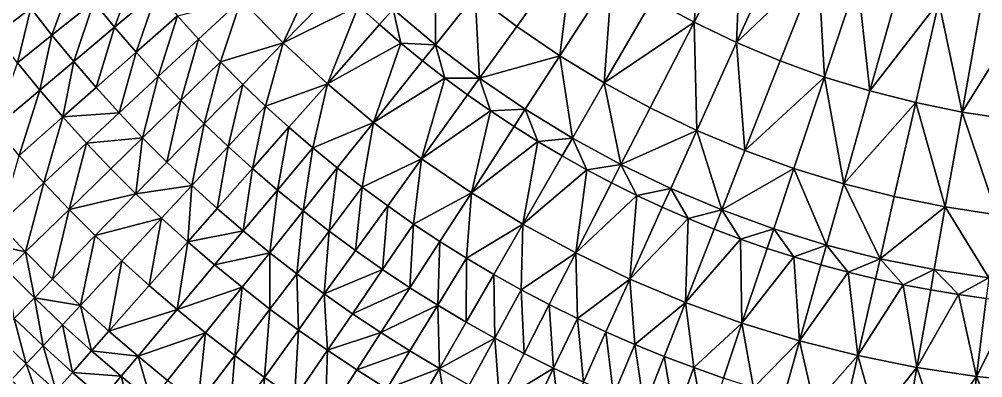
# Model space of a CAD drawing. Header units: millimetres. Extents: x -3750 to 5350, y -3750 to 3750.
# Drawn here: x -1618 to -210, y -1753 to -1229 of the extents above; entities that cross this region are included whole.
import ezdxf

# ---------------------------------------------------------------- set-up
doc = ezdxf.new("R2010")
doc.units = ezdxf.units.MM
doc.header["$MEASUREMENT"] = 0
doc.layers.add('MESH_3D', color=2, linetype='CONTINUOUS')

msp = doc.modelspace()

# ---------------------------------------------------------------- linework, layer by layer
at = {"layer": 'MESH_3D'}
for points in [[(925.3, 3634, 32500), (-2410.5, 2872.7, 32500), (3378.6, -1627.1, 32500)], [(3378.6, -1627.1, 32500), (-2410.5, 2872.7, 32500), (-1955.4, -3199.8, 32500)], [(-632.3, -1233.3, -1040.3), (-692.9, -1200.2, -1040.3), (-617.4, -1069.4, -1086.9)], [(-632.3, -1233.3, -1040.3), (-617.4, -1069.4, -1086.9), (-563.4, -1098.9, -1086.9)], [(-570, -1263.2, -1040.3), (-632.3, -1233.3, -1040.3), (-563.4, -1098.9, -1086.9)], [(-570, -1263.2, -1040.3), (-563.4, -1098.9, -1086.9), (-507.9, -1125.6, -1086.9)], [(-891.3, -1239.7, -989.8), (-952, -1193.7, -989.8), (-809, -1125.3, -1040.3)], [(-828.4, -1282.6, -989.8), (-891.3, -1239.7, -989.8), (-809, -1125.3, -1040.3)], [(-828.4, -1282.6, -989.8), (-809, -1125.3, -1040.3), (-751.9, -1164.2, -1040.3)], [(-570, -1263.2, -1040.3), (-507.9, -1125.6, -1086.9), (-451.1, -1149.5, -1086.9)], [(-1478.8, -1240.8, -794.3), (-1509.2, -1203.6, -794.3), (-1446.4, -1153.5, -840.8)], [(-1478.8, -1240.8, -794.3), (-1446.4, -1153.5, -840.8), (-1417.2, -1189.2, -840.8)], [(-1232.4, -1263.6, -885.2), (-1293.9, -1200.6, -885.2), (-1181.2, -1152.1, -939.1)], [(-1232.4, -1263.6, -885.2), (-1181.2, -1152.1, -939.1), (-1152.1, -1181.2, -939.1)], [(-1009.9, -1266.4, -952.1), (-1071.8, -1214.5, -952.1), (-1010.3, -1144.8, -989.8)], [(-1009.9, -1266.4, -952.1), (-1010.3, -1144.8, -989.8), (-952, -1193.7, -989.8)], [(-506.3, -1290.1, -1040.3), (-570, -1263.2, -1040.3), (-451.1, -1149.5, -1086.9)], [(-441.4, -1313.7, -1040.3), (-506.3, -1290.1, -1040.3), (-451.1, -1149.5, -1086.9)], [(-441.4, -1313.7, -1040.3), (-451.1, -1149.5, -1086.9), (-393.3, -1170.6, -1086.9)], [(-1570.4, -1252.3, -744.3), (-1601.1, -1212.8, -744.3), (-1538.8, -1165.6, -794.3)], [(-1570.4, -1252.3, -744.3), (-1538.8, -1165.6, -794.3), (-1509.2, -1203.6, -794.3)], [(-763.4, -1322.3, -989.8), (-828.4, -1282.6, -989.8), (-751.9, -1164.2, -1040.3)], [(-763.4, -1322.3, -989.8), (-751.9, -1164.2, -1040.3), (-692.9, -1200.2, -1040.3)], [(-1232.4, -1263.6, -885.2), (-1152.1, -1181.2, -939.1), (-1122.3, -1209.5, -939.1)], [(-375.4, -1334.1, -1040.3), (-441.4, -1313.7, -1040.3), (-393.3, -1170.6, -1086.9)], [(-375.4, -1334.1, -1040.3), (-393.3, -1170.6, -1086.9), (-334.4, -1188.7, -1086.9)], [(-1447.4, -1277.3, -794.3), (-1478.8, -1240.8, -794.3), (-1417.2, -1189.2, -840.8)], [(-1447.4, -1277.3, -794.3), (-1417.2, -1189.2, -840.8), (-1387.1, -1224.1, -840.8)], [(-945.5, -1315.2, -952.1), (-1009.9, -1266.4, -952.1), (-952, -1193.7, -989.8)], [(-945.5, -1315.2, -952.1), (-952, -1193.7, -989.8), (-891.3, -1239.7, -989.8)], [(-375.4, -1334.1, -1040.3), (-334.4, -1188.7, -1086.9), (-274.8, -1203.9, -1086.9)], [(-1652.8, -1251.9, -698.4), (-1683.5, -1210.3, -698.4), (-1601.1, -1212.8, -744.3)], [(-1538.7, -1291.1, -744.3), (-1570.4, -1252.3, -744.3), (-1509.2, -1203.6, -794.3)], [(-1538.7, -1291.1, -744.3), (-1509.2, -1203.6, -794.3), (-1478.8, -1240.8, -794.3)], [(-1293.9, -1200.6, -885.2), (-1356.1, -1258.3, -840.8), (-1387.1, -1224.1, -840.8)], [(-1293.9, -1200.6, -885.2), (-1324.4, -1291.7, -840.8), (-1356.1, -1258.3, -840.8)], [(-1232.4, -1263.6, -885.2), (-1324.4, -1291.7, -840.8), (-1293.9, -1200.6, -885.2)], [(-1167.9, -1323.4, -885.2), (-1232.4, -1263.6, -885.2), (-1122.3, -1209.5, -939.1)], [(-1167.9, -1323.4, -885.2), (-1122.3, -1209.5, -939.1), (-1091.8, -1237.1, -939.1)], [(-1071.8, -1214.5, -952.1), (-1091.8, -1237.1, -939.1), (-1122.3, -1209.5, -939.1)], [(-763.4, -1322.3, -989.8), (-692.9, -1200.2, -1040.3), (-632.3, -1233.3, -1040.3)], [(-308.4, -1351.1, -1040.3), (-375.4, -1334.1, -1040.3), (-274.8, -1203.9, -1086.9)], [(-240.7, -1364.8, -1040.3), (-308.4, -1351.1, -1040.3), (-274.8, -1203.9, -1086.9)], [(-240.7, -1364.8, -1040.3), (-274.8, -1203.9, -1086.9), (-214.4, -1216.1, -1086.9)], [(-1621, -1292.7, -698.4), (-1652.8, -1251.9, -698.4), (-1601.1, -1212.8, -744.3)], [(-1621, -1292.7, -698.4), (-1601.1, -1212.8, -744.3), (-1570.4, -1252.3, -744.3)], [(-1415.1, -1313, -794.3), (-1447.4, -1277.3, -794.3), (-1387.1, -1224.1, -840.8)], [(-1415.1, -1313, -794.3), (-1387.1, -1224.1, -840.8), (-1356.1, -1258.3, -840.8)], [(-1071.8, -1214.5, -952.1), (-1060.6, -1264, -939.1), (-1091.8, -1237.1, -939.1)], [(-1009.9, -1266.4, -952.1), (-1060.6, -1264, -939.1), (-1071.8, -1214.5, -952.1)], [(-240.7, -1364.8, -1040.3), (-214.4, -1216.1, -1086.9), (-153.5, -1225.3, -1086.9)], [(-1167.9, -1323.4, -885.2), (-1091.8, -1237.1, -939.1), (-1060.6, -1264, -939.1)], [(-696.6, -1358.7, -989.8), (-763.4, -1322.3, -989.8), (-632.3, -1233.3, -1040.3)], [(-628, -1391.7, -989.8), (-696.6, -1358.7, -989.8), (-632.3, -1233.3, -1040.3)], [(-628, -1391.7, -989.8), (-632.3, -1233.3, -1040.3), (-570, -1263.2, -1040.3)], [(-172.3, -1375.1, -1040.3), (-240.7, -1364.8, -1040.3), (-153.5, -1225.3, -1086.9)], [(-1588.3, -1332.7, -698.4), (-1621, -1292.7, -698.4), (-1570.4, -1252.3, -744.3)], [(-1588.3, -1332.7, -698.4), (-1570.4, -1252.3, -744.3), (-1538.7, -1291.1, -744.3)], [(-1506, -1329, -744.3), (-1538.7, -1291.1, -744.3), (-1478.8, -1240.8, -794.3)], [(-1506, -1329, -744.3), (-1478.8, -1240.8, -794.3), (-1447.4, -1277.3, -794.3)], [(-945.5, -1315.2, -952.1), (-891.3, -1239.7, -989.8), (-828.4, -1282.6, -989.8)], [(-1381.9, -1347.9, -794.3), (-1415.1, -1313, -794.3), (-1356.1, -1258.3, -840.8)], [(-1381.9, -1347.9, -794.3), (-1356.1, -1258.3, -840.8), (-1324.4, -1291.7, -840.8)], [(-1232.4, -1263.6, -885.2), (-1291.7, -1324.4, -840.8), (-1324.4, -1291.7, -840.8)], [(-1232.4, -1263.6, -885.2), (-1258.3, -1356.1, -840.8), (-1291.7, -1324.4, -840.8)], [(-1167.9, -1323.4, -885.2), (-1258.3, -1356.1, -840.8), (-1232.4, -1263.6, -885.2)], [(-1100.5, -1380, -885.2), (-1167.9, -1323.4, -885.2), (-1060.6, -1264, -939.1)], [(-1100.5, -1380, -885.2), (-1060.6, -1264, -939.1), (-1028.8, -1290, -939.1)], [(-1009.9, -1266.4, -952.1), (-1028.8, -1290, -939.1), (-1060.6, -1264, -939.1)], [(-1009.9, -1266.4, -952.1), (-996.3, -1315.3, -939.1), (-1028.8, -1290, -939.1)], [(-945.5, -1315.2, -952.1), (-996.3, -1315.3, -939.1), (-1009.9, -1266.4, -952.1)], [(-557.8, -1421.3, -989.8), (-628, -1391.7, -989.8), (-570, -1263.2, -1040.3)], [(-557.8, -1421.3, -989.8), (-570, -1263.2, -1040.3), (-506.3, -1290.1, -1040.3)], [(-1472.4, -1366.2, -744.3), (-1506, -1329, -744.3), (-1447.4, -1277.3, -794.3)], [(-1472.4, -1366.2, -744.3), (-1447.4, -1277.3, -794.3), (-1415.1, -1313, -794.3)], [(-1653.6, -1387.6, -630.5), (-1621, -1292.7, -698.4), (-1588.3, -1332.7, -698.4)], [(-1554.6, -1371.9, -698.4), (-1588.3, -1332.7, -698.4), (-1538.7, -1291.1, -744.3)], [(-1554.6, -1371.9, -698.4), (-1538.7, -1291.1, -744.3), (-1506, -1329, -744.3)], [(-1347.9, -1381.9, -794.3), (-1381.9, -1347.9, -794.3), (-1324.4, -1291.7, -840.8)], [(-1347.9, -1381.9, -794.3), (-1324.4, -1291.7, -840.8), (-1291.7, -1324.4, -840.8)], [(-1100.5, -1380, -885.2), (-1028.8, -1290, -939.1), (-996.3, -1315.3, -939.1)], [(-878.8, -1360.7, -952.1), (-945.5, -1315.2, -952.1), (-828.4, -1282.6, -989.8)], [(-809.9, -1402.8, -952.1), (-878.8, -1360.7, -952.1), (-828.4, -1282.6, -989.8)], [(-809.9, -1402.8, -952.1), (-828.4, -1282.6, -989.8), (-763.4, -1322.3, -989.8)], [(-557.8, -1421.3, -989.8), (-506.3, -1290.1, -1040.3), (-441.4, -1313.7, -1040.3)], [(-1437.9, -1402.5, -744.3), (-1472.4, -1366.2, -744.3), (-1415.1, -1313, -794.3)], [(-1437.9, -1402.5, -744.3), (-1415.1, -1313, -794.3), (-1381.9, -1347.9, -794.3)], [(-1030.4, -1433.1, -885.2), (-1100.5, -1380, -885.2), (-996.3, -1315.3, -939.1)], [(-1030.4, -1433.1, -885.2), (-996.3, -1315.3, -939.1), (-963.2, -1339.7, -939.1)], [(-945.5, -1315.2, -952.1), (-963.2, -1339.7, -939.1), (-996.3, -1315.3, -939.1)], [(-945.5, -1315.2, -952.1), (-929.5, -1363.3, -939.1), (-963.2, -1339.7, -939.1)], [(-878.8, -1360.7, -952.1), (-929.5, -1363.3, -939.1), (-945.5, -1315.2, -952.1)], [(-739, -1441.4, -952.1), (-809.9, -1402.8, -952.1), (-763.4, -1322.3, -989.8)], [(-739, -1441.4, -952.1), (-763.4, -1322.3, -989.8), (-696.6, -1358.7, -989.8)], [(-486.3, -1447.3, -989.8), (-557.8, -1421.3, -989.8), (-441.4, -1313.7, -1040.3)], [(-413.5, -1469.8, -989.8), (-486.3, -1447.3, -989.8), (-441.4, -1313.7, -1040.3)], [(-413.5, -1469.8, -989.8), (-441.4, -1313.7, -1040.3), (-375.4, -1334.1, -1040.3)], [(-1618.5, -1428.4, -630.5), (-1653.6, -1387.6, -630.5), (-1588.3, -1332.7, -698.4)], [(-1618.5, -1428.4, -630.5), (-1588.3, -1332.7, -698.4), (-1554.6, -1371.9, -698.4)], [(-1554.6, -1371.9, -698.4), (-1506, -1329, -744.3), (-1472.4, -1366.2, -744.3)], [(-1313, -1415.1, -794.3), (-1347.9, -1381.9, -794.3), (-1291.7, -1324.4, -840.8)], [(-1313, -1415.1, -794.3), (-1291.7, -1324.4, -840.8), (-1258.3, -1356.1, -840.8)], [(-1167.9, -1323.4, -885.2), (-1224.1, -1387.1, -840.8), (-1258.3, -1356.1, -840.8)], [(-1167.9, -1323.4, -885.2), (-1189.2, -1417.2, -840.8), (-1224.1, -1387.1, -840.8)], [(-1100.5, -1380, -885.2), (-1189.2, -1417.2, -840.8), (-1167.9, -1323.4, -885.2)], [(-413.5, -1469.8, -989.8), (-375.4, -1334.1, -1040.3), (-308.4, -1351.1, -1040.3)], [(-1402.5, -1437.9, -744.3), (-1437.9, -1402.5, -744.3), (-1381.9, -1347.9, -794.3)], [(-1402.5, -1437.9, -744.3), (-1381.9, -1347.9, -794.3), (-1347.9, -1381.9, -794.3)], [(-1030.4, -1433.1, -885.2), (-963.2, -1339.7, -939.1), (-929.5, -1363.3, -939.1)], [(-339.7, -1488.5, -989.8), (-413.5, -1469.8, -989.8), (-308.4, -1351.1, -1040.3)], [(-265.1, -1503.6, -989.8), (-339.7, -1488.5, -989.8), (-308.4, -1351.1, -1040.3)], [(-265.1, -1503.6, -989.8), (-308.4, -1351.1, -1040.3), (-240.7, -1364.8, -1040.3)], [(-1277.3, -1447.4, -794.3), (-1313, -1415.1, -794.3), (-1258.3, -1356.1, -840.8)], [(-1277.3, -1447.4, -794.3), (-1258.3, -1356.1, -840.8), (-1224.1, -1387.1, -840.8)], [(-957.6, -1482.7, -885.2), (-1030.4, -1433.1, -885.2), (-929.5, -1363.3, -939.1)], [(-957.6, -1482.7, -885.2), (-929.5, -1363.3, -939.1), (-895.2, -1386, -939.1)], [(-878.8, -1360.7, -952.1), (-895.2, -1386, -939.1), (-929.5, -1363.3, -939.1)], [(-878.8, -1360.7, -952.1), (-860.4, -1407.9, -939.1), (-895.2, -1386, -939.1)], [(-809.9, -1402.8, -952.1), (-860.4, -1407.9, -939.1), (-878.8, -1360.7, -952.1)], [(-739, -1441.4, -952.1), (-696.6, -1358.7, -989.8), (-628, -1391.7, -989.8)], [(-189.9, -1515, -989.8), (-265.1, -1503.6, -989.8), (-240.7, -1364.8, -1040.3)], [(-189.9, -1515, -989.8), (-240.7, -1364.8, -1040.3), (-172.3, -1375.1, -1040.3)], [(-1582.4, -1468.3, -630.5), (-1618.5, -1428.4, -630.5), (-1554.6, -1371.9, -698.4)], [(-1582.4, -1468.3, -630.5), (-1554.6, -1371.9, -698.4), (-1519.9, -1410.3, -698.4)], [(-1519.9, -1410.3, -698.4), (-1554.6, -1371.9, -698.4), (-1472.4, -1366.2, -744.3)], [(-1519.9, -1410.3, -698.4), (-1472.4, -1366.2, -744.3), (-1437.9, -1402.5, -744.3)], [(-1366.2, -1472.4, -744.3), (-1402.5, -1437.9, -744.3), (-1347.9, -1381.9, -794.3)], [(-1366.2, -1472.4, -744.3), (-1347.9, -1381.9, -794.3), (-1313, -1415.1, -794.3)], [(-1240.8, -1478.8, -794.3), (-1277.3, -1447.4, -794.3), (-1224.1, -1387.1, -840.8)], [(-1240.8, -1478.8, -794.3), (-1224.1, -1387.1, -840.8), (-1189.2, -1417.2, -840.8)], [(-1100.5, -1380, -885.2), (-1153.5, -1446.4, -840.8), (-1189.2, -1417.2, -840.8)], [(-1100.5, -1380, -885.2), (-1117, -1474.7, -840.8), (-1153.5, -1446.4, -840.8)], [(-1030.4, -1433.1, -885.2), (-1117, -1474.7, -840.8), (-1100.5, -1380, -885.2)], [(-957.6, -1482.7, -885.2), (-895.2, -1386, -939.1), (-860.4, -1407.9, -939.1)], [(-666.2, -1476.4, -952.1), (-739, -1441.4, -952.1), (-628, -1391.7, -989.8)], [(-591.8, -1507.8, -952.1), (-666.2, -1476.4, -952.1), (-628, -1391.7, -989.8)], [(-591.8, -1507.8, -952.1), (-628, -1391.7, -989.8), (-557.8, -1421.3, -989.8)], [(-1484.3, -1447.7, -698.4), (-1519.9, -1410.3, -698.4), (-1437.9, -1402.5, -744.3)], [(-1447.7, -1484.3, -698.4), (-1484.3, -1447.7, -698.4), (-1437.9, -1402.5, -744.3)], [(-1447.7, -1484.3, -698.4), (-1437.9, -1402.5, -744.3), (-1402.5, -1437.9, -744.3)], [(-809.9, -1402.8, -952.1), (-825, -1428.9, -939.1), (-860.4, -1407.9, -939.1)], [(-809.9, -1402.8, -952.1), (-789.1, -1449.1, -939.1), (-825, -1428.9, -939.1)], [(-739, -1441.4, -952.1), (-789.1, -1449.1, -939.1), (-809.9, -1402.8, -952.1)], [(-1545.3, -1507.3, -630.5), (-1582.4, -1468.3, -630.5), (-1519.9, -1410.3, -698.4)], [(-1545.3, -1507.3, -630.5), (-1519.9, -1410.3, -698.4), (-1484.3, -1447.7, -698.4)], [(-1329, -1506, -744.3), (-1366.2, -1472.4, -744.3), (-1313, -1415.1, -794.3)], [(-1329, -1506, -744.3), (-1313, -1415.1, -794.3), (-1277.3, -1447.4, -794.3)], [(-1203.6, -1509.2, -794.3), (-1240.8, -1478.8, -794.3), (-1189.2, -1417.2, -840.8)], [(-1203.6, -1509.2, -794.3), (-1189.2, -1417.2, -840.8), (-1153.5, -1446.4, -840.8)], [(-882.5, -1528.6, -885.2), (-957.6, -1482.7, -885.2), (-860.4, -1407.9, -939.1)], [(-882.5, -1528.6, -885.2), (-860.4, -1407.9, -939.1), (-825, -1428.9, -939.1)], [(-591.8, -1507.8, -952.1), (-557.8, -1421.3, -989.8), (-486.3, -1447.3, -989.8)], [(-1647.6, -1528.8, -547.3), (-1618.5, -1428.4, -630.5), (-1582.4, -1468.3, -630.5)], [(-1030.4, -1433.1, -885.2), (-1079.9, -1502.1, -840.8), (-1117, -1474.7, -840.8)], [(-1030.4, -1433.1, -885.2), (-1042.1, -1528.5, -840.8), (-1079.9, -1502.1, -840.8)], [(-957.6, -1482.7, -885.2), (-1042.1, -1528.5, -840.8), (-1030.4, -1433.1, -885.2)], [(-882.5, -1528.6, -885.2), (-825, -1428.9, -939.1), (-789.1, -1449.1, -939.1)], [(-1545.3, -1507.3, -630.5), (-1484.3, -1447.7, -698.4), (-1447.7, -1484.3, -698.4)], [(-1447.7, -1484.3, -698.4), (-1402.5, -1437.9, -744.3), (-1366.2, -1472.4, -744.3)], [(-1291.1, -1538.7, -744.3), (-1329, -1506, -744.3), (-1277.3, -1447.4, -794.3)], [(-1291.1, -1538.7, -744.3), (-1277.3, -1447.4, -794.3), (-1240.8, -1478.8, -794.3)], [(-1165.6, -1538.8, -794.3), (-1203.6, -1509.2, -794.3), (-1153.5, -1446.4, -840.8)], [(-1165.6, -1538.8, -794.3), (-1153.5, -1446.4, -840.8), (-1117, -1474.7, -840.8)], [(-805.2, -1570.7, -885.2), (-882.5, -1528.6, -885.2), (-789.1, -1449.1, -939.1)], [(-805.2, -1570.7, -885.2), (-789.1, -1449.1, -939.1), (-752.7, -1468.3, -939.1)], [(-739, -1441.4, -952.1), (-752.7, -1468.3, -939.1), (-789.1, -1449.1, -939.1)], [(-739, -1441.4, -952.1), (-715.9, -1486.6, -939.1), (-752.7, -1468.3, -939.1)], [(-666.2, -1476.4, -952.1), (-715.9, -1486.6, -939.1), (-739, -1441.4, -952.1)], [(-515.9, -1535.4, -952.1), (-591.8, -1507.8, -952.1), (-486.3, -1447.3, -989.8)], [(-438.7, -1559.2, -952.1), (-515.9, -1535.4, -952.1), (-486.3, -1447.3, -989.8)], [(-438.7, -1559.2, -952.1), (-486.3, -1447.3, -989.8), (-413.5, -1469.8, -989.8)], [(-1609, -1569.4, -547.3), (-1647.6, -1528.8, -547.3), (-1582.4, -1468.3, -630.5)], [(-1609, -1569.4, -547.3), (-1582.4, -1468.3, -630.5), (-1545.3, -1507.3, -630.5)], [(-1410.3, -1519.9, -698.4), (-1447.7, -1484.3, -698.4), (-1366.2, -1472.4, -744.3)], [(-1371.9, -1554.6, -698.4), (-1410.3, -1519.9, -698.4), (-1366.2, -1472.4, -744.3)], [(-1371.9, -1554.6, -698.4), (-1366.2, -1472.4, -744.3), (-1329, -1506, -744.3)], [(-1126.8, -1567.3, -794.3), (-1165.6, -1538.8, -794.3), (-1117, -1474.7, -840.8)], [(-1126.8, -1567.3, -794.3), (-1117, -1474.7, -840.8), (-1079.9, -1502.1, -840.8)], [(-805.2, -1570.7, -885.2), (-752.7, -1468.3, -939.1), (-715.9, -1486.6, -939.1)], [(-666.2, -1476.4, -952.1), (-678.6, -1504, -939.1), (-715.9, -1486.6, -939.1)], [(-666.2, -1476.4, -952.1), (-640.9, -1520.4, -939.1), (-678.6, -1504, -939.1)], [(-591.8, -1507.8, -952.1), (-640.9, -1520.4, -939.1), (-666.2, -1476.4, -952.1)], [(-360.4, -1579.2, -952.1), (-438.7, -1559.2, -952.1), (-413.5, -1469.8, -989.8)], [(-360.4, -1579.2, -952.1), (-413.5, -1469.8, -989.8), (-339.7, -1488.5, -989.8)], [(-1507.3, -1545.3, -630.5), (-1545.3, -1507.3, -630.5), (-1447.7, -1484.3, -698.4)], [(-1507.3, -1545.3, -630.5), (-1447.7, -1484.3, -698.4), (-1410.3, -1519.9, -698.4)], [(-1252.3, -1570.4, -744.3), (-1291.1, -1538.7, -744.3), (-1240.8, -1478.8, -794.3)], [(-1252.3, -1570.4, -744.3), (-1240.8, -1478.8, -794.3), (-1203.6, -1509.2, -794.3)], [(-957.6, -1482.7, -885.2), (-1003.7, -1554, -840.8), (-1042.1, -1528.5, -840.8)], [(-957.6, -1482.7, -885.2), (-964.7, -1578.6, -840.8), (-1003.7, -1554, -840.8)], [(-882.5, -1528.6, -885.2), (-964.7, -1578.6, -840.8), (-957.6, -1482.7, -885.2)], [(-726, -1608.9, -885.2), (-805.2, -1570.7, -885.2), (-715.9, -1486.6, -939.1)], [(-726, -1608.9, -885.2), (-715.9, -1486.6, -939.1), (-678.6, -1504, -939.1)], [(-360.4, -1579.2, -952.1), (-339.7, -1488.5, -989.8), (-265.1, -1503.6, -989.8)], [(-1371.9, -1554.6, -698.4), (-1329, -1506, -744.3), (-1291.1, -1538.7, -744.3)], [(-1087.4, -1595, -794.3), (-1126.8, -1567.3, -794.3), (-1079.9, -1502.1, -840.8)], [(-1087.4, -1595, -794.3), (-1079.9, -1502.1, -840.8), (-1042.1, -1528.5, -840.8)], [(-726, -1608.9, -885.2), (-678.6, -1504, -939.1), (-640.9, -1520.4, -939.1)], [(-281.3, -1595.2, -952.1), (-360.4, -1579.2, -952.1), (-265.1, -1503.6, -989.8)], [(-201.4, -1607.2, -952.1), (-281.3, -1595.2, -952.1), (-265.1, -1503.6, -989.8)], [(-201.4, -1607.2, -952.1), (-265.1, -1503.6, -989.8), (-189.9, -1515, -989.8)], [(-1569.4, -1609, -547.3), (-1609, -1569.4, -547.3), (-1545.3, -1507.3, -630.5)], [(-1569.4, -1609, -547.3), (-1545.3, -1507.3, -630.5), (-1507.3, -1545.3, -630.5)], [(-1468.3, -1582.4, -630.5), (-1507.3, -1545.3, -630.5), (-1410.3, -1519.9, -698.4)], [(-1428.4, -1618.5, -630.5), (-1468.3, -1582.4, -630.5), (-1410.3, -1519.9, -698.4)], [(-1428.4, -1618.5, -630.5), (-1410.3, -1519.9, -698.4), (-1371.9, -1554.6, -698.4)], [(-1212.8, -1601.1, -744.3), (-1252.3, -1570.4, -744.3), (-1203.6, -1509.2, -794.3)], [(-1212.8, -1601.1, -744.3), (-1203.6, -1509.2, -794.3), (-1165.6, -1538.8, -794.3)], [(-591.8, -1507.8, -952.1), (-602.8, -1535.9, -939.1), (-640.9, -1520.4, -939.1)], [(-591.8, -1507.8, -952.1), (-564.3, -1550.5, -939.1), (-602.8, -1535.9, -939.1)], [(-515.9, -1535.4, -952.1), (-564.3, -1550.5, -939.1), (-591.8, -1507.8, -952.1)], [(-1675.7, -1554.8, -506.1), (-1647.6, -1528.8, -547.3), (-1609, -1569.4, -547.3)], [(-1047.3, -1621.6, -794.3), (-1087.4, -1595, -794.3), (-1042.1, -1528.5, -840.8)], [(-1047.3, -1621.6, -794.3), (-1042.1, -1528.5, -840.8), (-1003.7, -1554, -840.8)], [(-882.5, -1528.6, -885.2), (-925, -1602.1, -840.8), (-964.7, -1578.6, -840.8)], [(-882.5, -1528.6, -885.2), (-884.8, -1624.7, -840.8), (-925, -1602.1, -840.8)], [(-805.2, -1570.7, -885.2), (-884.8, -1624.7, -840.8), (-882.5, -1528.6, -885.2)], [(-644.9, -1643.1, -885.2), (-726, -1608.9, -885.2), (-640.9, -1520.4, -939.1)], [(-644.9, -1643.1, -885.2), (-640.9, -1520.4, -939.1), (-602.8, -1535.9, -939.1)], [(-1528.8, -1647.6, -547.3), (-1569.4, -1609, -547.3), (-1507.3, -1545.3, -630.5)], [(-1528.8, -1647.6, -547.3), (-1507.3, -1545.3, -630.5), (-1468.3, -1582.4, -630.5)], [(-1332.7, -1588.3, -698.4), (-1371.9, -1554.6, -698.4), (-1291.1, -1538.7, -744.3)], [(-1332.7, -1588.3, -698.4), (-1291.1, -1538.7, -744.3), (-1252.3, -1570.4, -744.3)], [(-1172.5, -1630.8, -744.3), (-1212.8, -1601.1, -744.3), (-1165.6, -1538.8, -794.3)], [(-1172.5, -1630.8, -744.3), (-1165.6, -1538.8, -794.3), (-1126.8, -1567.3, -794.3)], [(-644.9, -1643.1, -885.2), (-602.8, -1535.9, -939.1), (-564.3, -1550.5, -939.1)], [(-515.9, -1535.4, -952.1), (-525.5, -1564.1, -939.1), (-564.3, -1550.5, -939.1)], [(-515.9, -1535.4, -952.1), (-486.3, -1576.7, -939.1), (-525.5, -1564.1, -939.1)], [(-438.7, -1559.2, -952.1), (-486.3, -1576.7, -939.1), (-515.9, -1535.4, -952.1)], [(-1636.4, -1596.1, -506.1), (-1675.7, -1554.8, -506.1), (-1609, -1569.4, -547.3)], [(-1387.6, -1653.6, -630.5), (-1428.4, -1618.5, -630.5), (-1371.9, -1554.6, -698.4)], [(-1387.6, -1653.6, -630.5), (-1371.9, -1554.6, -698.4), (-1332.7, -1588.3, -698.4)], [(-1006.6, -1647.2, -794.3), (-1047.3, -1621.6, -794.3), (-1003.7, -1554, -840.8)], [(-1006.6, -1647.2, -794.3), (-1003.7, -1554, -840.8), (-964.7, -1578.6, -840.8)], [(-562.2, -1673.2, -885.2), (-644.9, -1643.1, -885.2), (-564.3, -1550.5, -939.1)], [(-562.2, -1673.2, -885.2), (-564.3, -1550.5, -939.1), (-525.5, -1564.1, -939.1)], [(-438.7, -1559.2, -952.1), (-446.9, -1588.3, -939.1), (-486.3, -1576.7, -939.1)], [(-438.7, -1559.2, -952.1), (-407.1, -1599, -939.1), (-446.9, -1588.3, -939.1)], [(-360.4, -1579.2, -952.1), (-407.1, -1599, -939.1), (-438.7, -1559.2, -952.1)], [(-1596.1, -1636.4, -506.1), (-1636.4, -1596.1, -506.1), (-1609, -1569.4, -547.3)], [(-1596.1, -1636.4, -506.1), (-1609, -1569.4, -547.3), (-1569.4, -1609, -547.3)], [(-1292.7, -1621, -698.4), (-1332.7, -1588.3, -698.4), (-1252.3, -1570.4, -744.3)], [(-1251.9, -1652.8, -698.4), (-1292.7, -1621, -698.4), (-1252.3, -1570.4, -744.3)], [(-1251.9, -1652.8, -698.4), (-1252.3, -1570.4, -744.3), (-1212.8, -1601.1, -744.3)], [(-1172.5, -1630.8, -744.3), (-1126.8, -1567.3, -794.3), (-1087.4, -1595, -794.3)], [(-805.2, -1570.7, -885.2), (-844, -1646.3, -840.8), (-884.8, -1624.7, -840.8)], [(-805.2, -1570.7, -885.2), (-802.7, -1666.8, -840.8), (-844, -1646.3, -840.8)], [(-726, -1608.9, -885.2), (-802.7, -1666.8, -840.8), (-805.2, -1570.7, -885.2)], [(-562.2, -1673.2, -885.2), (-525.5, -1564.1, -939.1), (-486.3, -1576.7, -939.1)], [(-1487.2, -1685.2, -547.3), (-1528.8, -1647.6, -547.3), (-1468.3, -1582.4, -630.5)], [(-1487.2, -1685.2, -547.3), (-1468.3, -1582.4, -630.5), (-1428.4, -1618.5, -630.5)], [(-1387.6, -1653.6, -630.5), (-1332.7, -1588.3, -698.4), (-1292.7, -1621, -698.4)], [(-965.2, -1671.8, -794.3), (-1006.6, -1647.2, -794.3), (-964.7, -1578.6, -840.8)], [(-965.2, -1671.8, -794.3), (-964.7, -1578.6, -840.8), (-925, -1602.1, -840.8)], [(-478.1, -1699.1, -885.2), (-562.2, -1673.2, -885.2), (-486.3, -1576.7, -939.1)], [(-478.1, -1699.1, -885.2), (-486.3, -1576.7, -939.1), (-446.9, -1588.3, -939.1)], [(-478.1, -1699.1, -885.2), (-446.9, -1588.3, -939.1), (-407.1, -1599, -939.1)], [(-360.4, -1579.2, -952.1), (-367.2, -1608.6, -939.1), (-407.1, -1599, -939.1)], [(-360.4, -1579.2, -952.1), (-326.9, -1617.3, -939.1), (-367.2, -1608.6, -939.1)], [(-281.3, -1595.2, -952.1), (-326.9, -1617.3, -939.1), (-360.4, -1579.2, -952.1)], [(-1625.5, -1666.5, -455.7), (-1636.4, -1596.1, -506.1), (-1596.1, -1636.4, -506.1)], [(-1210.3, -1683.5, -698.4), (-1251.9, -1652.8, -698.4), (-1212.8, -1601.1, -744.3)], [(-1210.3, -1683.5, -698.4), (-1212.8, -1601.1, -744.3), (-1172.5, -1630.8, -744.3)], [(-1131.5, -1659.6, -744.3), (-1172.5, -1630.8, -744.3), (-1087.4, -1595, -794.3)], [(-1131.5, -1659.6, -744.3), (-1087.4, -1595, -794.3), (-1047.3, -1621.6, -794.3)], [(-923.2, -1695.3, -794.3), (-965.2, -1671.8, -794.3), (-925, -1602.1, -840.8)], [(-923.2, -1695.3, -794.3), (-925, -1602.1, -840.8), (-884.8, -1624.7, -840.8)], [(-392.8, -1720.8, -885.2), (-478.1, -1699.1, -885.2), (-407.1, -1599, -939.1)], [(-392.8, -1720.8, -885.2), (-407.1, -1599, -939.1), (-367.2, -1608.6, -939.1)], [(-281.3, -1595.2, -952.1), (-286.5, -1624.9, -939.1), (-326.9, -1617.3, -939.1)], [(-281.3, -1595.2, -952.1), (-245.9, -1631.6, -939.1), (-286.5, -1624.9, -939.1)], [(-201.4, -1607.2, -952.1), (-245.9, -1631.6, -939.1), (-281.3, -1595.2, -952.1)], [(-1596.1, -1636.4, -506.1), (-1569.4, -1609, -547.3), (-1528.8, -1647.6, -547.3)], [(-1487.2, -1685.2, -547.3), (-1428.4, -1618.5, -630.5), (-1387.6, -1653.6, -630.5)], [(-726, -1608.9, -885.2), (-760.9, -1686.3, -840.8), (-802.7, -1666.8, -840.8)], [(-726, -1608.9, -885.2), (-718.6, -1704.7, -840.8), (-760.9, -1686.3, -840.8)], [(-644.9, -1643.1, -885.2), (-718.6, -1704.7, -840.8), (-726, -1608.9, -885.2)], [(-392.8, -1720.8, -885.2), (-367.2, -1608.6, -939.1), (-326.9, -1617.3, -939.1)], [(-306.5, -1738.3, -885.2), (-392.8, -1720.8, -885.2), (-326.9, -1617.3, -939.1)], [(-306.5, -1738.3, -885.2), (-326.9, -1617.3, -939.1), (-286.5, -1624.9, -939.1)], [(-201.4, -1607.2, -952.1), (-205.2, -1637.2, -939.1), (-245.9, -1631.6, -939.1)], [(3378.6, -1627.1, 32500), (-1955.4, -3199.8, 32500), (-1542.3, -3418.1, 32500)], [(3378.6, -1627.1, 32500), (-1542.3, -3418.1, 32500), (-558.9, -3708.1, 32500)], [(-1345.9, -1687.7, -630.5), (-1387.6, -1653.6, -630.5), (-1292.7, -1621, -698.4)], [(-1303.4, -1720.7, -630.5), (-1345.9, -1687.7, -630.5), (-1292.7, -1621, -698.4)], [(-1303.4, -1720.7, -630.5), (-1292.7, -1621, -698.4), (-1251.9, -1652.8, -698.4)], [(-1168, -1713.1, -698.4), (-1210.3, -1683.5, -698.4), (-1172.5, -1630.8, -744.3)], [(-1168, -1713.1, -698.4), (-1172.5, -1630.8, -744.3), (-1131.5, -1659.6, -744.3)], [(-1089.7, -1687.3, -744.3), (-1131.5, -1659.6, -744.3), (-1047.3, -1621.6, -794.3)], [(-1089.7, -1687.3, -744.3), (-1047.3, -1621.6, -794.3), (-1006.6, -1647.2, -794.3)], [(-880.7, -1717.8, -794.3), (-923.2, -1695.3, -794.3), (-884.8, -1624.7, -840.8)], [(-880.7, -1717.8, -794.3), (-884.8, -1624.7, -840.8), (-844, -1646.3, -840.8)], [(3378.6, -1627.1, 32500), (-558.9, -3708.1, 32500), (2550.6, -2748.9, 32500)], [(-306.5, -1738.3, -885.2), (-286.5, -1624.9, -939.1), (-245.9, -1631.6, -939.1)], [(-219.5, -1751.4, -885.2), (-306.5, -1738.3, -885.2), (-245.9, -1631.6, -939.1)], [(-219.5, -1751.4, -885.2), (-245.9, -1631.6, -939.1), (-205.2, -1637.2, -939.1)], [(-1583.4, -1706.5, -455.7), (-1625.5, -1666.5, -455.7), (-1596.1, -1636.4, -506.1)], [(-1554.8, -1675.7, -506.1), (-1596.1, -1636.4, -506.1), (-1528.8, -1647.6, -547.3)], [(-1583.4, -1706.5, -455.7), (-1596.1, -1636.4, -506.1), (-1554.8, -1675.7, -506.1)], [(-837.6, -1739.2, -794.3), (-880.7, -1717.8, -794.3), (-844, -1646.3, -840.8)], [(-837.6, -1739.2, -794.3), (-844, -1646.3, -840.8), (-802.7, -1666.8, -840.8)], [(-644.9, -1643.1, -885.2), (-675.9, -1722.1, -840.8), (-718.6, -1704.7, -840.8)], [(-644.9, -1643.1, -885.2), (-632.7, -1738.4, -840.8), (-675.9, -1722.1, -840.8)], [(-562.2, -1673.2, -885.2), (-632.7, -1738.4, -840.8), (-644.9, -1643.1, -885.2)], [(-219.5, -1751.4, -885.2), (-205.2, -1637.2, -939.1), (-164.3, -1641.8, -939.1)], [(-131.9, -1760.1, -885.2), (-219.5, -1751.4, -885.2), (-164.3, -1641.8, -939.1)], [(-1512.6, -1714, -506.1), (-1554.8, -1675.7, -506.1), (-1528.8, -1647.6, -547.3)], [(-1512.6, -1714, -506.1), (-1528.8, -1647.6, -547.3), (-1487.2, -1685.2, -547.3)], [(-1444.7, -1721.8, -547.3), (-1487.2, -1685.2, -547.3), (-1387.6, -1653.6, -630.5)], [(-1444.7, -1721.8, -547.3), (-1387.6, -1653.6, -630.5), (-1345.9, -1687.7, -630.5)], [(-1260.1, -1752.7, -630.5), (-1303.4, -1720.7, -630.5), (-1251.9, -1652.8, -698.4)], [(-1260.1, -1752.7, -630.5), (-1251.9, -1652.8, -698.4), (-1210.3, -1683.5, -698.4)], [(-1168, -1713.1, -698.4), (-1131.5, -1659.6, -744.3), (-1089.7, -1687.3, -744.3)], [(-1047.3, -1713.9, -744.3), (-1089.7, -1687.3, -744.3), (-1006.6, -1647.2, -794.3)], [(-1004.3, -1739.5, -744.3), (-1047.3, -1713.9, -744.3), (-1006.6, -1647.2, -794.3)], [(-1004.3, -1739.5, -744.3), (-1006.6, -1647.2, -794.3), (-965.2, -1671.8, -794.3)], [(-1607.9, -1732.9, -406.8), (-1650.6, -1692.3, -406.8), (-1625.5, -1666.5, -455.7)], [(-1607.9, -1732.9, -406.8), (-1625.5, -1666.5, -455.7), (-1583.4, -1706.5, -455.7)], [(-1004.3, -1739.5, -744.3), (-965.2, -1671.8, -794.3), (-923.2, -1695.3, -794.3)], [(-793.9, -1759.6, -794.3), (-837.6, -1739.2, -794.3), (-802.7, -1666.8, -840.8)], [(-793.9, -1759.6, -794.3), (-802.7, -1666.8, -840.8), (-760.9, -1686.3, -840.8)], [(-562.2, -1673.2, -885.2), (-589.2, -1753.7, -840.8), (-632.7, -1738.4, -840.8)], [(-562.2, -1673.2, -885.2), (-545.3, -1767.8, -840.8), (-589.2, -1753.7, -840.8)], [(-478.1, -1699.1, -885.2), (-545.3, -1767.8, -840.8), (-562.2, -1673.2, -885.2)], [(-1540.4, -1745.4, -455.7), (-1583.4, -1706.5, -455.7), (-1554.8, -1675.7, -506.1)], [(-1540.4, -1745.4, -455.7), (-1554.8, -1675.7, -506.1), (-1512.6, -1714, -506.1)], [(-1512.6, -1714, -506.1), (-1487.2, -1685.2, -547.3), (-1444.7, -1721.8, -547.3)], [(-1401.4, -1757.3, -547.3), (-1444.7, -1721.8, -547.3), (-1345.9, -1687.7, -630.5)], [(-1357.1, -1791.7, -547.3), (-1401.4, -1757.3, -547.3), (-1345.9, -1687.7, -630.5)], [(-1357.1, -1791.7, -547.3), (-1345.9, -1687.7, -630.5), (-1303.4, -1720.7, -630.5)], [(-1216, -1783.6, -630.5), (-1260.1, -1752.7, -630.5), (-1210.3, -1683.5, -698.4)], [(-1216, -1783.6, -630.5), (-1210.3, -1683.5, -698.4), (-1168, -1713.1, -698.4)], [(-1124.9, -1741.7, -698.4), (-1168, -1713.1, -698.4), (-1089.7, -1687.3, -744.3)], [(-1124.9, -1741.7, -698.4), (-1089.7, -1687.3, -744.3), (-1047.3, -1713.9, -744.3)], [(-749.8, -1778.8, -794.3), (-793.9, -1759.6, -794.3), (-760.9, -1686.3, -840.8)], [(-749.8, -1778.8, -794.3), (-760.9, -1686.3, -840.8), (-718.6, -1704.7, -840.8)], [(-1630.1, -1756.9, -355.7), (-1650.6, -1692.3, -406.8), (-1607.9, -1732.9, -406.8)], [(-960.6, -1764, -744.3), (-1004.3, -1739.5, -744.3), (-923.2, -1695.3, -794.3)], [(-916.3, -1787.4, -744.3), (-960.6, -1764, -744.3), (-923.2, -1695.3, -794.3)], [(-916.3, -1787.4, -744.3), (-923.2, -1695.3, -794.3), (-880.7, -1717.8, -794.3)], [(-478.1, -1699.1, -885.2), (-501.1, -1780.9, -840.8), (-545.3, -1767.8, -840.8)], [(-478.1, -1699.1, -885.2), (-456.5, -1792.8, -840.8), (-501.1, -1780.9, -840.8)], [(-392.8, -1720.8, -885.2), (-456.5, -1792.8, -840.8), (-478.1, -1699.1, -885.2)], [(-1564.2, -1772.4, -406.8), (-1607.9, -1732.9, -406.8), (-1583.4, -1706.5, -455.7)], [(-1564.2, -1772.4, -406.8), (-1583.4, -1706.5, -455.7), (-1540.4, -1745.4, -455.7)], [(-1540.4, -1745.4, -455.7), (-1512.6, -1714, -506.1), (-1469.4, -1751.1, -506.1)], [(-1469.4, -1751.1, -506.1), (-1512.6, -1714, -506.1), (-1444.7, -1721.8, -547.3)], [(-1171.2, -1813.3, -630.5), (-1216, -1783.6, -630.5), (-1168, -1713.1, -698.4)], [(-1171.2, -1813.3, -630.5), (-1168, -1713.1, -698.4), (-1124.9, -1741.7, -698.4)], [(-1081.1, -1769.2, -698.4), (-1124.9, -1741.7, -698.4), (-1047.3, -1713.9, -744.3)], [(-1081.1, -1769.2, -698.4), (-1047.3, -1713.9, -744.3), (-1004.3, -1739.5, -744.3)], [(-705.2, -1796.9, -794.3), (-749.8, -1778.8, -794.3), (-718.6, -1704.7, -840.8)], [(-705.2, -1796.9, -794.3), (-718.6, -1704.7, -840.8), (-675.9, -1722.1, -840.8)], [(-1425.3, -1787.2, -506.1), (-1469.4, -1751.1, -506.1), (-1444.7, -1721.8, -547.3)], [(-1425.3, -1787.2, -506.1), (-1444.7, -1721.8, -547.3), (-1401.4, -1757.3, -547.3)], [(-1312, -1824.9, -547.3), (-1357.1, -1791.7, -547.3), (-1303.4, -1720.7, -630.5)], [(-1312, -1824.9, -547.3), (-1303.4, -1720.7, -630.5), (-1260.1, -1752.7, -630.5)], [(-916.3, -1787.4, -744.3), (-880.7, -1717.8, -794.3), (-837.6, -1739.2, -794.3)], [(-660.2, -1814, -794.3), (-705.2, -1796.9, -794.3), (-675.9, -1722.1, -840.8)], [(-660.2, -1814, -794.3), (-675.9, -1722.1, -840.8), (-632.7, -1738.4, -840.8)], [(-392.8, -1720.8, -885.2), (-411.7, -1803.6, -840.8), (-456.5, -1792.8, -840.8)], [(-392.8, -1720.8, -885.2), (-366.6, -1813.3, -840.8), (-411.7, -1803.6, -840.8)], [(-306.5, -1738.3, -885.2), (-366.6, -1813.3, -840.8), (-392.8, -1720.8, -885.2)], [(-1585.8, -1796.9, -355.7), (-1630.1, -1756.9, -355.7), (-1607.9, -1732.9, -406.8)], [(-1585.8, -1796.9, -355.7), (-1607.9, -1732.9, -406.8), (-1564.2, -1772.4, -406.8)], [(-1564.2, -1772.4, -406.8), (-1540.4, -1745.4, -455.7), (-1496.4, -1783.3, -455.7)], [(-1496.4, -1783.3, -455.7), (-1540.4, -1745.4, -455.7), (-1469.4, -1751.1, -506.1)], [(-1171.2, -1813.3, -630.5), (-1124.9, -1741.7, -698.4), (-1081.1, -1769.2, -698.4)], [(-1036.7, -1795.6, -698.4), (-1081.1, -1769.2, -698.4), (-1004.3, -1739.5, -744.3)], [(-991.6, -1820.9, -698.4), (-1036.7, -1795.6, -698.4), (-1004.3, -1739.5, -744.3)], [(-991.6, -1820.9, -698.4), (-1004.3, -1739.5, -744.3), (-960.6, -1764, -744.3)], [(-871.5, -1809.7, -744.3), (-916.3, -1787.4, -744.3), (-837.6, -1739.2, -794.3)], [(-826.1, -1830.8, -744.3), (-871.5, -1809.7, -744.3), (-837.6, -1739.2, -794.3)], [(-826.1, -1830.8, -744.3), (-837.6, -1739.2, -794.3), (-793.9, -1759.6, -794.3)], [(-614.8, -1829.9, -794.3), (-660.2, -1814, -794.3), (-632.7, -1738.4, -840.8)], [(-614.8, -1829.9, -794.3), (-632.7, -1738.4, -840.8), (-589.2, -1753.7, -840.8)], [(-306.5, -1738.3, -885.2), (-321.2, -1821.9, -840.8), (-366.6, -1813.3, -840.8)], [(-306.5, -1738.3, -885.2), (-275.7, -1829.3, -840.8), (-321.2, -1821.9, -840.8)], [(-219.5, -1751.4, -885.2), (-275.7, -1829.3, -840.8), (-306.5, -1738.3, -885.2)], [(-1451.4, -1820.1, -455.7), (-1496.4, -1783.3, -455.7), (-1469.4, -1751.1, -506.1)], [(-1451.4, -1820.1, -455.7), (-1469.4, -1751.1, -506.1), (-1425.3, -1787.2, -506.1)], [(-1266.1, -1857.1, -547.3), (-1312, -1824.9, -547.3), (-1260.1, -1752.7, -630.5)], [(-1266.1, -1857.1, -547.3), (-1260.1, -1752.7, -630.5), (-1216, -1783.6, -630.5)], [(-219.5, -1751.4, -885.2), (-230, -1835.6, -840.8), (-275.7, -1829.3, -840.8)], [(-219.5, -1751.4, -885.2), (-184.2, -1840.8, -840.8), (-230, -1835.6, -840.8)], [(-131.9, -1760.1, -885.2), (-184.2, -1840.8, -840.8), (-219.5, -1751.4, -885.2)]]:
    msp.add_3dface(points, dxfattribs=at)

doc.saveas('drawing.dxf')
